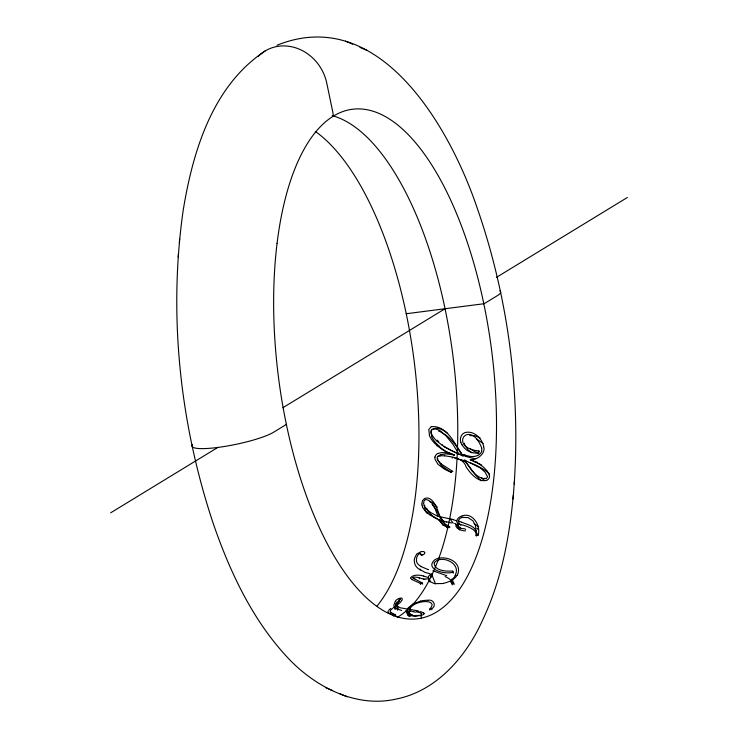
<?xml version="1.0" encoding="UTF-8"?>
<svg xmlns="http://www.w3.org/2000/svg" width="738" height="738" viewBox="0 0 738 738"><rect width="100%" height="100%" fill="white"/><g stroke="black" fill="none" stroke-linecap="round" stroke-linejoin="round"><path stroke-width="1.11" d="M411.564 614.736C407.893 613.047 408.889 609.542 413.096 611.71M477.772 534.967L476.278 532.227L475.41 525.308L472.892 520.788L468.141 517.615L462.385 517.366M265.099 51.005C212.424 85.903 192.812 151.299 183.144 210.598C168.227 315.735 179.998 424.249 213.651 524.773L214.841 528.131C231.944 576.452 254.905 624.09 291.04 661.165C318.115 688.333 357.441 707.982 396.26 699.043C436.804 690.962 466.444 656.35 482.606 620.095C501.148 581.037 509.432 538.048 513.307 495.253M512.984 499.036C521.775 402.819 509.838 304.748 478.99 213.227L477.8 209.869C451.398 130.386 380.771 3.432 277.018 45.239M179.325 242.747L179.648 238.964M178.144 257.128L178.43 253.706M514.202 484.294L514.487 480.872M414.35 559.247L414.286 561.148A30.71 16.946 -32.4 0 0 418.077 568.445L424.867 572.273M424.802 552.863L424.166 554.164L422.616 554.911M476.278 532.227C475.198 525.816 466.794 524.469 461.665 522.2M481.674 447.883C469.7 417.431 447.108 447.662 478.796 450.955L478.833 453.326M420.116 570.087L420.291 569.183M414.442 558.629L416.638 554.063L421.195 551.609M434.165 563.066C434.359 570.898 446.564 571.599 452.652 570.954L453.049 572.061M428.483 576.968L428.594 576.562A3.284 1.642 -22.8 0 1 431.998 573.98M424.71 505.318L424.608 507.44M478.058 535.659C481.324 525.973 472.606 511.831 462.108 515.945M430.669 576.646L431.057 575.769M455.983 573.306C459.617 562.291 440.466 554.57 434.239 562.799M458.141 572.956C461.471 561.009 443.972 554.349 434.857 559.755C423.833 569.173 445.66 575.087 452.855 572.107L453.252 573.223M410.614 577.706C413.031 574.588 418.086 574.967 421.666 575.474M460.946 525.308C457.219 522.725 457.984 518.288 462.089 517.458M455.798 573.896L455.125 575.492M457.947 573.592L457.219 575.289M458.639 524.174C454.396 521.019 458.372 516.978 461.933 516M431.361 430.595L431.047 433.224L431.878 436.61M396.195 603.481L397.33 601.433M401.915 600.345C404.267 595.594 395.374 599.191 395.31 601.544M410.024 608.223L410.706 607.309M395.061 601.94L393.871 605.031L394.636 608.795M401.693 600.695L400.199 602.512A21.264 8.044 -12.5 0 1 399.821 602.9L396.463 605.52L397.634 610.234M390.54 610.437L390.328 610.769A15.701 4.096 -18.1 0 0 390.716 612.402M408.151 607.9L413.059 603.942L420.642 601.101M399.258 601.369L397.478 603.186M390.983 609.902L392.634 608.213M388.843 610.188L390.743 608.426M431.841 429.885C436.665 425.771 443.667 430.153 447.68 433.391M395.706 604.939L397.874 602.808M410.872 607.143C413.787 604.108 418.418 602.282 422.708 601.784C425.439 601.47 428.492 601.276 430.9 602.826C434.129 605.012 429.802 608.001 429.82 610.04M429.59 608.998C437.237 608.629 434.664 598.601 427.763 600.289M431.103 575.714L431.896 575.446M397.118 604.985L397.395 605.889M424.046 613.656A16.467 2.731 -8.3 0 1 423.317 614.56L423.391 614.551M399.018 599.468L399.775 599.155M110.672 512.818L217.941 447.348M282.894 407.708L445.272 308.604M496.443 277.377L627.328 197.498M431.029 426.85L428.76 429.608L429.498 435.162M425.217 499.7L423.944 501.148L423.64 503.307M422.69 614.957L415.466 616.341L409.193 615.474M424.728 498.436L422.523 500.558L421.868 503.87M431.25 426.73C446.112 424.894 454.848 443.114 461.195 453.907M438.095 453.418L441.536 452.615L446.241 452.698L450.706 453.372L454.387 454.977L446.462 453.898L441.075 454.599M452.828 471.37L450.604 472.071A94.003 77.389 -56.2 0 1 445.909 469.866A70.147 57.748 -56.1 0 1 444.073 468.87L437.994 464.322L435.162 459.636M486.702 480.18C478.409 482.91 470.503 473.519 466.195 467.089C463.492 457.781 452.302 456.96 444.811 455.844M485.835 478.344C481.425 479.543 476.093 475.401 473.067 471.942A71.854 57.001 -60.7 0 1 471.914 470.779M425.402 498.178C429.571 496.886 433.003 501.019 434.885 504.202M427.634 513.168C431.158 516.969 437.551 517.255 440.263 521.434C442.062 524.644 445.881 527.744 449.58 526.821L449.885 527.301M425.706 499.525C433.409 500.355 435.475 510.595 438.123 516.554M477.68 534.939L475.964 535.382L476.342 536.102M473.224 459.377C479.386 458.695 485.576 452.145 483.759 446.96M451.056 581.738L451.877 583.61L453.888 583.121L454.276 584.385M421.37 551.572L423.898 551.563L424.811 552.587M469.709 435.577L474.663 435.678L480.124 437.892M443.104 583.527L434.414 583.647L430.808 581.913L428.621 578.776L424.82 579.127M412.127 579.607L420.328 583.361L422.311 583.02L422.69 584.182M388.419 612.927L393.603 615.16L395.559 614.911L395.789 615.962M413.723 577.061L417.44 577.337L423.372 579.016M440.355 455.733L444.663 455.826M429.867 501.646L433.049 502.836L436.435 506.139M409.147 616.35L407.33 609.044L400.024 607.734L396.49 605.557M475.41 458.851L465.752 456.444L461.278 454.082M406.038 611.092L405.513 611.018M418.418 610.99L409.627 609.32L410.088 611.35M413.298 611.737L416.167 612.208M401.62 610.437L396.038 608.555M454.58 523.454L455.789 523.666L459.829 530.022M453.224 523.224L449.986 518.879L443.058 517.384A90.792 66.512 -39.4 0 1 440.032 516.655L436.721 507.624M451.674 522.947L446.508 521.84M452.053 457.809L452.781 457.947M431.592 574.099L435.448 583.767M430.162 573.804L425.365 572.467M424.747 576.433L426.601 577.07A15.692 7.758 -23 0 0 426.841 577.125L428.086 577.42A5.978 2.887 -21.9 0 1 428.474 577.522L430.042 581.959M472.302 452.542L471.619 452.376A21.098 17.546 -62.7 0 1 462.145 444.793M449.986 518.879L451.914 519.321M454.912 458.409L456.102 458.685M478.528 452.966L474.211 451.388L470.659 449.036M453.363 519.7L456.508 520.853M457.864 459.156L458.695 459.396M433.695 571.138L432.828 570.88M460.844 528.325L465.171 528.925L465.512 529.524M438.658 431.13L439.414 431.379M435.3 571.618L446.776 575.695M460.89 528.343L460.936 528.353A9.216 6.218 -32.5 0 1 457.634 523.685M461.444 454.423L470.355 456.435A16.439 13.718 -51.4 0 0 477.735 455.503M434.175 571.277L434.802 571.47M419.839 611.378L423.289 612.725M428.575 569.625L428.012 569.45M460.171 459.848L461.121 460.143M427.579 569.312L420.872 566.526M423.428 575.954L424.553 576.36M461.776 460.355L463.492 460.936M461.342 522.089L458.16 520.963M463.851 461.056L466.112 461.85L461.619 459.839M474.082 523.768L478.639 526.646M458.141 526.877L459.479 527.402M411.905 614.883C414.774 617.411 422.191 612.586 421.407 618.472M476.425 438.815L483.113 443.529M450.604 472.071L451.158 472.302M440.199 431.684L446.296 435.466A51.273 46.762 -33.6 0 1 449.636 438.354L455.18 444.497L460.844 452.339M345.476 41.134L352.663 44.197M359.978 47.389L366.989 50.368M325.642 687.631L332.663 690.611M339.969 693.803L347.164 696.866M459.082 454.304L444.636 447.08L436.296 440.697M478.796 450.955L479.442 451.269M408.972 615.363C406.057 614.874 406.287 606.516 407.708 615.317M395.559 614.911L392.967 613.573M451.499 450.586L463.243 456.222L462.062 454.257M415.319 579.247L422.311 583.02M451.149 450.411L450.125 449.876M415.18 579.182L414.249 578.684M392.736 613.453L392.026 613.075M481.637 464.968L470.281 459.599L477.025 462.652L483.021 466.674L487.283 471.065L489.312 475.383M449.783 449.691L448.796 449.156M391.583 612.826L390.817 612.365M448.473 448.972L444.913 446.813M438.833 520.133L441.702 521.895A13.644 10.526 -27.6 0 1 442.071 522.181L437.145 510.853L432.071 504.377M437.09 519.137L436.628 518.86M447.966 470.309L441.342 465.438L438.16 460.595M452.551 471.259L441.361 464.11M471.776 452.809L467.874 449.691L465.623 446.342A17.131 15.581 -37.6 0 1 464.885 444.746M449.58 526.821L445.014 523.86A15.987 11.144 -35.5 0 1 444.59 523.519L442.477 521.185A25.406 17.786 -39.5 0 1 441.582 519.746M444.645 446.638L443.852 446.093M485.004 480.733L483.187 479.285M433.898 517.052L431.324 514.93M442.376 445.014L441.905 444.654M428.243 510.705L430.245 512.218A42.315 31.199 -40.9 0 0 432.579 513.593L437.735 516.305A14.087 10.046 -34.2 0 1 438.132 516.545M438.252 446.739L436.675 445.355M439.433 446.656L441.121 448.058A46.033 42.389 -45.5 0 0 454.359 455.051M482.92 479.054L481.536 477.781M470.512 448.907L469.921 448.344M481.167 480.825L475.558 474.977L469.488 466.96M489.635 474.017C484.156 468.87 474.635 464.156 469.211 462.468M477.108 528.297L478.242 529.524M471.96 470.724L464.248 459.866L480.438 468.04L485.143 472.255L487.191 476.13M436.702 506.48L437.219 507.2M443.87 521.997L440.079 516.582M443.363 525.548L439.23 519.561M441.601 519.736L445.844 525.926A28.533 21.836 -35.5 0 0 446.628 527.31M469.119 466.416L468.003 464.755M467.246 463.612L467.624 464.193M466.49 462.44L466.868 463.03M461.093 452.717L461.573 453.483M459.792 527.209L460.106 527.707M447.929 527.31L448.224 527.79M457.901 524.201C461.425 524.294 469.202 526.655 473.39 529.764A14.373 9.409 -28.3 0 1 476.13 535.345M465.494 530.88C461.85 530.917 454.995 528.749 455.807 524.478M464.829 454.756L465.752 456.444M458.925 454.008L452.892 444.248L446.407 436.324A52.841 46.014 -50 0 0 443.473 433.593L442.772 433.021A48.809 42.509 -52.2 0 0 441.813 432.284C439.221 428.741 428.612 426.555 431.426 433.64A26.181 22.195 -67.5 0 0 436.426 440.521M461.97 444.931L461.536 444.055A17.767 14.917 -60.7 0 1 460.789 442.422M421.758 555.363C418.926 550.124 415.642 558.343 416.573 560.954M424.313 505.89L424.276 505.816A14.732 10.913 -42.5 0 1 424.11 505.373L423.695 503.722M425.466 510.613L424.645 507.726M422.588 506.84L422.21 505.696M419.193 577.771L419.581 578.841M429.396 581.018L428.621 578.776M426.878 508.842L426.665 508.122M460.853 442.385C459.58 439.617 460.696 433.926 464.82 432.662A7.841 6.78 -59.8 0 1 465.171 432.533C473.999 430.319 482.2 438.464 483.722 446.758M420.328 583.361L420.706 584.514M451.61 579.302L453.178 584.136M452.514 580.04L453.298 582.476M450.595 580.926L450.983 582.153M451.877 583.61L452.265 584.874M422.164 505.548L422.062 505.106A16.596 12.205 -43.5 0 1 422.007 504.829L421.896 504.146M397.634 606.82L398.096 608.702M394.673 606.433L395.374 609.293M464.571 443.686L464.46 443.132M408.935 616.073L407.33 609.044M409.018 611.101L410.162 616.258M431.712 608.721L431.942 609.763M393.603 615.16L393.834 616.221M452.754 571.535L452.855 572.107M481.73 448.151L481.822 448.981A6.282 5.35 -51.1 0 1 481.573 451.103M435.014 458.907L434.968 458.51A5.369 4.456 -53.4 0 1 435.023 457.145M489.386 475.844L489.432 476.379M286.418 424.258A43.422 7.242 -11.8 0 1 284.656 425.475L273.577 432.237A43.422 7.242 -11.8 0 1 222.258 446.822A43.422 7.242 -11.8 0 1 192.609 444.442M333.345 116.106A43.422 38.773 58.6 0 0 332.561 110.894L326.75 83.08A43.422 38.773 58.6 0 0 298.17 48.708A43.422 38.773 58.6 0 0 258.365 56.319M406.804 313.299A43.422 7.242 -11.8 0 0 406.223 313.742L483.851 303.752A43.422 7.242 -11.8 0 0 486.213 302.46L497.292 295.698A43.422 7.242 -11.8 0 0 499.894 290.837M315.366 131.465A256.842 107.425 82.7 0 1 413.944 359.443A256.842 107.425 82.7 0 1 377.1 605.944M332.201 115.654A256.842 107.425 82.7 0 1 452.8 354.775A256.842 107.425 82.7 0 1 397.201 617.438M393.732 607.586A45.664 8.284 -25 0 1 397.081 605.225M388.262 612.9A16.411 4.133 -18.2 0 1 388.326 610.99M394.018 607.835A37.435 7.998 -23.8 0 1 396.168 606.092M395.743 608.601A25.332 7.611 -20.8 0 1 394.775 606.405M423.381 612.706A27.463 4.585 -7.8 0 1 424.092 613.555M416.693 611.332A68.044 11.264 -6 0 1 418.243 611.664M409.765 609.274A24.437 5.969 -20.3 0 1 410.282 608.149M427.745 600.308A14.096 4.529 -16.2 0 0 426.97 600.298L426.822 600.28A12.85 4.17 -16.4 0 0 424.71 600.428L423.012 600.631A11.983 3.921 -16.5 0 0 420.697 601.064M407.727 609.237A16.799 4.133 -19.7 0 1 408.751 607.761M417.311 611.968A47.463 7.712 -7.6 0 1 421.739 613.748M421.112 613.942A16.218 2.601 -8.1 0 1 420.918 615.141M411.988 614.8A48.302 9.566 -18.4 0 1 411.703 614.689M395.559 604.985A30.147 9.151 -22.3 0 1 395.688 604.348A36.559 10.858 -24 0 1 395.882 603.592M398.492 601.101A14.179 4.142 -25.6 0 1 400.236 599.274M400.134 599.302A9.963 3.607 -16.7 0 1 398.695 601.369M438.787 441.656A24.557 22.583 -36.4 0 1 437.228 440.171M477.099 462.108A9.834 8.921 -41.7 0 1 475.235 462.126M437.809 459.525A4.779 4.4 -41.7 0 1 437.8 458.649M438.575 456.444A4.779 4.4 -41.7 0 1 440.586 454.645M451.555 472.117A94.086 86.687 -52.1 0 1 447.994 470.254M439.617 446.435A31.125 28.681 -36.2 0 1 431.619 436.739M481.757 451.278A6.338 5.387 -51.5 0 1 477.717 455.383M436.785 445.189A32.435 27.417 -66.5 0 1 429.267 435.309M450.595 453.685A47.241 39.843 -66.7 0 1 438.455 446.472M434.913 457.071A4.585 3.865 -53.4 0 1 437.643 453.566M441.518 463.861A17.131 14.142 -55.8 0 1 437.191 459.119M437.219 458.372A2.131 1.771 -52.9 0 1 437.45 456.813M437.468 456.554A5.009 4.197 -52.5 0 1 440.3 455.936M489.488 476.361A3.755 2.961 -43.4 0 1 487.089 480.143M473.224 459.34A9.612 7.961 -50.2 0 1 470.254 459.709M478.492 453.224A37.979 31.909 -53.3 0 1 472.274 452.634M487.412 476.647A1.707 1.356 -43.5 0 1 486.305 478.298M455.318 575.474A12.592 6.374 -17.6 0 1 451.933 579.413M445.079 576.562A50.193 21.623 -12.5 0 1 450.457 579.736M421.047 566.369A24.52 13.782 -28.7 0 1 416.352 561.055M420.466 553.795A2.417 1.448 -28 0 1 420.706 553.214M422.357 554.893A2.352 1.402 -28.1 0 1 420.392 554.026M421.527 575.594A28.062 13.561 -20.9 0 1 423.298 576.046M412.247 579.468A15.064 7.435 -23.5 0 1 410.679 578.26M414.138 578.767A15.766 7.98 -25.9 0 1 412.745 577.725M412.883 577.651A1.504 0.738 -23.1 0 1 412.782 577.485M424.793 579.164A10.36 5 -22.2 0 1 423.344 579.044M450.54 580.88A13.201 5.784 -20.3 0 1 443.224 583.371M450.77 580.88A46.863 20.267 -12.4 0 1 451.176 581.71M450.512 580.603A42.112 18.109 -5.5 0 1 452.994 583.297M456.997 575.317A13.524 6.457 -19.9 0 1 452.329 579.957M430.632 576.775A4.373 2.113 -22.7 0 0 430.614 577.217A2.002 0.987 -21.6 0 0 432.311 576.092M431.499 514.737A22.97 18.561 -35.1 0 1 426.675 509.017M435.872 518.51A43.745 35.323 -39.5 0 1 433.852 517.098M426.878 513.196A25.941 20.913 -36.4 0 1 425.365 510.659M457.09 525.502A90.94 66.152 -24.1 0 1 458.741 526.102M446.739 526.683A30.913 24.096 -35.3 0 1 445.77 526M446.37 522.07A29.428 21.015 -38 0 1 441.509 519.838M451.951 519.266A76.503 52.951 -32.6 0 1 453.4 519.644M434.553 504.368A66.448 49.492 -18 0 1 436.545 507.698M427.736 513.048A29.981 22.075 -43.2 0 1 422.477 506.914M428.298 510.641A24.575 18.229 -44.3 0 1 424.23 505.945M277.064 243.402A256.842 107.425 82.7 0 0 415.503 618.988A256.842 107.425 82.7 0 0 462.837 229.619A256.842 107.425 82.7 0 0 277.064 243.402"/></g></svg>
